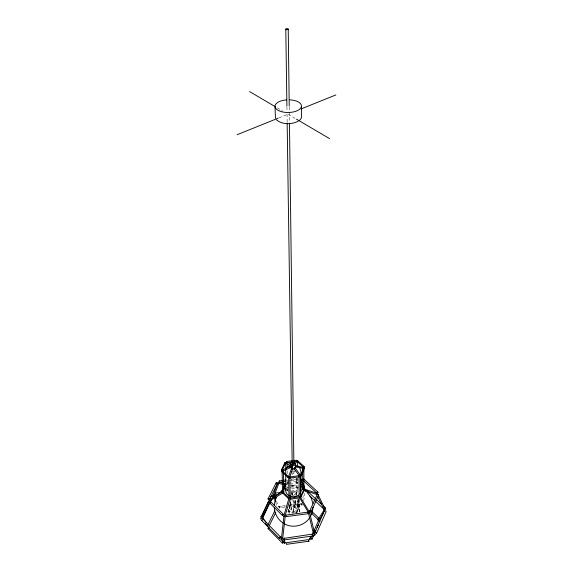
<?xml version="1.0" encoding="UTF-8"?>
<svg xmlns="http://www.w3.org/2000/svg" width="573" height="573" viewBox="0 0 573 573"><rect width="100%" height="100%" fill="white"/><g stroke="black" fill="none" stroke-linecap="round" stroke-linejoin="round"><path stroke-width="0.43" stroke-dasharray="2.87 2.15" d="M284.674 507.248L279.423 507.95L279.151 506.425L277.855 506.754M298.698 499.327L298.282 509.483L298.999 498.782M297.237 511.918L298.175 499.627M297.494 512.384L298.483 499.42M289.673 505.314L288.821 513.709L288.47 509.275M289.114 513.48L290.26 502.242M290.49 502.091L289.802 508.623L293.004 511.739M289.386 505.221L289.802 508.623L291.034 499.627M291.499 495.222L291.872 491.698L291.986 494.513M293.577 511.596L294.085 507.578L292.832 499.742M292.81 514.633L294.608 500.823L295.002 500.852L296.907 513.702M293.462 512.677L295.059 500.122M295.754 494.864L296.098 492.228L296.492 492.257L296.155 494.821M294.085 507.578L294.479 507.606L295.482 499.935M287.703 511.467L292.724 512.162M302.293 505.178L301.871 504.849L302.121 503.166M302.873 498.138L303.253 495.624M303.711 500.788L304.857 493.181M289.702 504.985L301.176 503.452L301.283 505.021L289.043 506.661M297.459 478.032L297.38 483.583M297.244 483.727L296.241 483.254L297.953 481.757L297.079 481.363L290.396 482.165M287.209 490.087L287.925 488.253M301.871 504.849L302.286 504.627M287.231 491.054L287.41 490.595M279.423 507.95L279.115 506.403L286.171 505.458M297.96 482.638L290.454 483.368M293.655 495.803L296.098 492.228L296.542 494.198M287.309 490.911L288.054 490.022M287.266 485.066L287.431 480.281M294.107 511.825L298.032 509.247L296.871 499.033M295.002 500.852L296.399 512.513M296.513 482.745L297.509 483.211M297.881 481.728L297.674 482.86M279.008 117.837L288.033 114.199L295.725 118.726M287.345 487.766L288.742 487.337M291.578 485.732L294.902 485.618L298.11 487.157M291.578 488.404L294.73 488.282L298.118 489.378M279.266 507.177L285.418 506.353M288.928 505.88L301.226 504.233A2.951 2.342 0 0 1 302.25 504.24M291.349 490.982L297.537 490.166M291.471 491.885L297.631 491.075M291.585 492.787L297.716 491.978M291.177 479.279L297.158 478.491M286.45 480.654L288.219 480.425M289.107 480.31L297.974 479.15M286.564 481.406L290.096 480.94M290.977 480.826L298.032 479.902M286.858 482.631L289.515 482.28M286.937 483.827L289.573 483.483M291.485 486.828L298.683 487.365M302.136 505.021L301.283 505.021L301.19 503.474M294.278 512.276L296.814 512.47M277.282 107.874L282.654 111.04M293.047 495.76L291.571 491.899L291.965 491.928L292.502 495.301M275.72 502.5L277.046 506.74M276.587 501.225L278.428 507.112M293.312 500.358L294.479 507.606M290.704 502.277L292.302 512.849M290.303 502.213L291.865 512.563M289.63 504.548L290.103 508.43M296.098 492.228L296.384 494.786M297.136 499.384L298.282 509.483M288.205 508.853L288.556 513.222M298.512 498.868L299.256 512.09M296.613 481.85C296.528 480.346 296.613 483.605 296.621 482.036M299.034 499.541L299.278 511.453M299.077 499.398L299.328 511.775M287.245 470.798L287.309 474.251M286.93 107.015L286.98 110.589M287.03 114.17L287.152 122.228M289.243 107.022L289.301 111.499M289.315 112.394L289.444 122.242M293.963 470.369L294.006 473.943A0.845 0.645 -0.8 0 1 292.724 474.48A0.845 0.645 -0.8 0 1 292.767 473.362A0.845 0.645 -0.8 0 1 294.006 473.943M296.184 478.075L296.241 483.254M291.428 485.954A4.118 3.209 -0.8 0 1 297.552 488.633A4.118 3.209 -0.8 0 1 291.657 491.655M287.424 490.28A6.26 4.892 -0.8 0 1 288.104 489.113M290.468 487.379A6.26 4.892 -0.8 0 1 297.96 488.289M286.951 487.666A7.614 5.945 -0.8 0 1 288.212 486.47M289.816 485.567A7.614 5.945 -0.8 0 1 298.927 486.67M294.601 471.565A2.521 1.927 -0.8 0 1 293.147 472.002"/><path stroke-width="0.86" d="M289.68 477.044L299.586 475.554L299.708 476.256L299.679 476.8L289.723 478.104L289.687 476.851M290.053 498.152L299.743 496.691L299.844 497.185L299.829 497.894L290.096 499.19L290.06 497.98M300.574 478.226L300.689 479.501M296.399 461.394L296.356 460.226L293.877 460.534M299.529 475.919L299.586 475.554M295.081 468.47L295.116 467.847L300.223 474.96L300.001 475.382L299.006 475.475L294.049 468.542L294.572 468.162M279.18 481.019L286.049 479.945M278.449 494.528L275.821 494.879L275.434 493.088L275.455 493.697M289.73 478.104L289.73 477.56M286.042 484.235L285.555 483.447L283.692 487.172M295.797 466.1L295.933 466.852L295.804 466.358M307.708 512.162L286.156 515.077L286.242 516.624L308.03 513.709L307.68 512.52M300.474 475.318L303.518 468.857M308.897 541.234L308.561 539.623L286.292 542.703L286.393 544.35L308.897 541.234L308.661 540.697M313.109 507.191L312.306 512.155L310.33 516.681M291.421 468.349L292.66 468.7L289.924 476.664L289.043 476.808L288.606 476.471L291.557 468.428M281.465 538.362L283.964 515.915M309.621 512.57L314.749 533.778L314.154 534.337M281.68 538.641L282.725 538.24L285.239 516.173M312.113 534.294L312.586 536.027L284.387 539.916L284.337 539.465M313.954 534.322L313.703 533.391M274.288 504.971L275.248 500.136L276.501 497.249M291.8 469.029L291.772 468.313L291.707 469.008M285.934 468.95C285.526 463.091 284.595 459.918 290.941 464.345M303.812 479.329L303.468 478.971M277.239 484.185L273.328 494.871L274.281 495.036L274.245 494.284M280.72 537.245L263.165 519.231L261.868 519.668L261.596 520.413L279.338 538.341L279.81 538.298M296.048 461.48C296.814 459.969 298.096 462.468 296.449 462.282M285.705 469.531L285.798 490.61M284.265 538.326L312.17 534.143M284.387 539.916L284.265 537.983M272.397 498.13C275.57 496.941 270.585 494.005 271.874 496.29M299.393 496.598L299.142 496.941L298.97 475.382L299.407 474.96M268.408 501.805L260.987 516.875M285.025 462.418C284.831 464.51 286.342 462.246 285.025 462.418L281.314 470.175L288.326 476.464L288.198 477.61L281.672 471.608L281.644 470.684M289.079 476.263L288.606 476.471L289.007 498.052L284.065 515.063L284.702 515.406M285.225 515.406L290.045 499.076M285.49 483.548L285.662 484.443M282.618 489.342L281.852 490.932L282.188 491.72M304.292 466.615L297.537 460.706L297.48 461.766L303.955 467.718C304.829 465.691 303.855 467.675 302.995 468.284L295.367 466.895M316.783 493.625L317.557 493.725L316.998 494.563L302.924 489.793L302.795 489.206M295.389 465.856L303.855 467.446L303.919 489.22L303.253 489.851M300.539 475.676C301.162 476.858 301.362 474.358 300.531 475.01M303.583 489.987L300.66 496.132L300.925 497.099L304.105 490.782M301.176 496.963L300.66 496.132M315.938 533.456L316.525 533.348L326.137 511.632L325.801 510.98L324.332 510.923L314.792 532.682M316.525 533.348L315.945 532.475L314.792 532.367M324.562 509.196L317.929 519.826L318.201 520.535L318.903 520.52M324.332 510.923L324.669 511.574M311.468 514.454L311.798 513.551M311.97 513.079L312.306 512.155M324.304 509.411L324.784 510.135L325.471 509.741L318.287 495.172M274.488 494.786L278.951 483.046M282.081 471.264L281.672 471.608M283.341 514.805L283.413 514.303L269.768 500.888M283.384 542.387L283.456 541.879L280.39 538.785M261.582 518.364L262.685 518.329L270.105 500.458M262.685 518.329L262.692 517.863L266.309 522.54M261.589 517.899L268.422 501.547M305.688 491.713L306.548 490.717M310.666 538.219L311.39 536.593M312.478 534.158L318.38 520.921M312.049 539.057L313.775 535.175M314.806 532.847L315.845 530.519M317.227 527.418L318.259 525.083M311.082 511.653L318.631 495.144M309.742 510.851L317.234 494.542M301.054 475.869L304.048 469.681M269.045 526.107L275.742 512.484M267.971 524.703L274.839 510.787M283.241 489.958L286.006 484.371M290.683 465.691L290.124 467.604L290.174 466.916M271.595 499.72L262.785 517.276L262.148 516.495L260.973 516.56M269.46 499.463L277.468 483.576M269.188 500.25L271.538 495.595M281.916 470.462L285.555 463.278M268.057 498.854L276.179 482.795M311.476 536.256C310.652 536.5 307.88 540.482 310.337 539.702M290.647 467.561L290.189 466.465L282.26 469.917L282.152 470.426L283.134 470.863L290.647 467.561L290.189 466.465M323.946 508.566L323.824 509.089L324.325 509.132M325.22 508.452L325.342 507.929L323.444 506.145M286.027 468.735L286.829 467.389L289.63 465.376M319.369 519.754L323.559 512.921M281.35 469.667L281.973 470.132M282.546 492.515L282.081 492.314L282.446 491.591L288.728 497.593L288.599 498.696L282.21 492.694M281.895 490.796L282.432 490.911M278.213 494.528L281.343 491.183M300.374 496.755L299.98 497.078M309.384 518.107C303.898 526.193 291.986 528.729 283.735 523.443M305.108 490.911L305.216 490.502M289.995 467.167C288.749 464.71 293.877 473.499 295.876 466.193M309.291 511.925L299.951 496.411M292.266 465.749L294.88 462.655A2.536 1.927 -0.8 0 1 295.052 464.911A2.536 1.927 -0.8 0 1 292.266 465.749L292.302 468.127L290.991 467.489L290.948 465.111A2.536 1.927 -0.8 0 1 290.597 463.12A2.536 1.927 -0.8 0 1 292.774 461.96M290.948 465.111L292.517 463.256M317.929 519.826L318.309 519.682M309.377 538.992L310.208 538.885M299.557 120.28L300.932 118.797L301.513 117.207L301.47 106.342M278.077 482.301L278.192 483.368L285.196 484.808M282.045 491.963L269.109 499.914L269.353 500.637L270.062 500.723M273.192 496.533L272.383 496.576M308.475 511.811L308.611 512.255M315.659 534.573C315.014 534.874 312.872 536.908 312.371 535.597M294.601 468.227L295.116 467.847M309.27 513.358L310.322 512.656M282.919 542.96L282.353 543.061L268.107 528.635M282.89 515.356L282.346 515.435L268.558 501.848M269.962 500.809L282.897 492.88M298.247 121.211C291.6 124.585 282.374 124.821 276.451 119.836M284.315 489.134L286.135 488.246M324.59 507.993L325.342 507.929M237.143 134.712L278.184 118.167M301.226 108.884L335.857 94.925M297.552 461.795L297.767 460.62M303.146 467.231L303.518 467.16M294.049 468.542L295.009 467.89L294.923 468.413M282.26 469.917L283.134 470.197M269.203 499.828L269.761 499.964M262.148 520.449L261.596 520.413M295.446 466.938L295.546 465.77M301.778 480.353C303.425 479.966 301.119 478.233 301.169 479.895M284.509 542.273L285.297 543.011L284.337 543.297M275.434 493.088L280.741 492.386M285.683 481.521L279.509 482.33L279.244 480.854M292.223 460.749L286.407 461.501L286.543 462.662L292.273 461.996M293.92 461.788L295.568 461.573M278.242 482.23L286.034 483.762M303.411 488.755L317.392 493.489M283.413 514.303L282.697 514.54L282.346 515.435M278.428 482.215L278.979 482.803M285.812 462.905L286.829 463.521L286.636 462.39M283.485 516.237L284.845 516.645M302.995 468.284L302.651 467.833L302.737 489.385M288.728 497.593L288.448 498.703M303.59 488.755L303.919 489.22M288.326 476.464L288.04 477.617M300.846 485.84C306.24 492.494 305.037 486.033 300.51 484.149M304.342 487.745L304.012 488.812M286.264 463.55L291.012 465.684M282.955 492.307L283.821 492.2L283.306 470.512M280.713 536.922L279.782 537.324L279.338 538.341M294.2 462.862L294.665 463.292M249.62 91.608L274.976 106.521M296.492 119.177L329.561 138.623M297.007 465.512L298.504 466.429M283.227 523.12C277.912 519.718 274.517 513.637 274.252 507.349M283.456 541.879L282.711 542.151L282.353 543.061M283.499 491.613L283.821 492.049M303.812 479.028L317.951 492.164A0.766 0.394 -43 0 1 317.8 492.923M303.511 480.783L316.933 493.289M306.985 490.703L321.546 504.362M309.57 495.688L323.824 509.089M312.099 511.718L319.118 518.415M311.125 512.928L318.072 519.575M307.45 492.558L311.275 498.073L312.865 503.402M306.956 492.057L307.973 493.067M290.182 498.016L289.938 477.524M265.292 523.156L267.942 526.58M282.525 491.627L282.109 471.135M299.629 497.794L308.238 512.205M281.988 539.293L284.201 543.168M282.625 537.918L285.204 542.488M299.636 467.618L300.897 471.343L301.011 490.896M317.757 496.741L324.318 509.863M273.328 494.871L275.448 501.654M274.481 494.499L275.792 498.703M301.398 480.783L302.938 486.584M303.446 483.762L304.994 489.664M275.455 118.31L275.004 106.65M308.424 512.993L313.474 533.835M260.608 517.913L260.83 519.202M292.151 469.022L292.151 468.771M287.102 463.901L287.173 467.353M285.784 29.159L286.915 106.12M287.166 123.123L292.194 464.968M294.88 462.655L294.902 464.237M288.233 29.166A1.225 0.516 -0.8 0 1 286.357 29.603A1.225 0.516 -0.8 0 1 286.428 28.714A1.225 0.516 -0.8 0 1 288.233 29.166L289.236 106.134M289.458 123.138L293.885 464.101M297.308 461.623L297.344 465.942M300.273 476.779L300.402 496.641M300.804 489.356A7.614 5.945 -0.8 0 1 299.894 493.854M298.64 495.072A7.614 5.945 -0.8 0 1 289.952 496.103M288.821 495.559A7.614 5.945 -0.8 0 1 286.128 489.084M296.391 495.967A6.26 4.892 -0.8 0 1 294.851 496.433M291.6 496.368A6.26 4.892 -0.8 0 1 290.103 495.846M293.684 462.347A1.225 0.695 38.1 0 1 294.737 462.841A1.225 0.695 38.1 0 1 295.231 463.772M295.439 470.555A2.521 1.927 -0.8 0 1 295.124 471.106M292.359 471.944A2.521 1.927 -0.8 0 1 291.636 471.708M317.07 493.317A0.766 0.394 -43 0 1 316.984 492.644A0.766 0.394 -43 0 1 317.908 492.143M268.981 501.941A0.774 0.415 -41.4 0 1 268.594 501.418A0.774 0.415 -41.4 0 1 269.575 500.773A0.774 0.415 -41.4 0 1 269.554 501.561M276.437 483.433A0.752 0.43 33.4 0 1 276.358 482.652A0.752 0.43 33.4 0 1 277.396 483.154A0.752 0.43 33.4 0 1 277.046 483.727M268.551 499.57A0.766 0.466 21.6 0 1 268.157 498.739A0.766 0.466 21.6 0 1 269.339 498.997A0.766 0.466 21.6 0 1 269.002 499.67M317.227 494.843A0.766 0.473 19.7 0 1 317.635 494.327A0.766 0.473 19.7 0 1 318.574 494.735A0.766 0.473 19.7 0 1 318.359 495.33M309.843 511.324A0.781 0.444 31.9 0 1 310.201 510.701A0.781 0.444 31.9 0 1 311.118 511.517A0.781 0.444 31.9 0 1 310.194 511.639M318.216 519.604A0.788 0.394 -42.6 0 1 318.23 518.801A0.788 0.394 -42.6 0 1 319.211 518.501M268.751 528.628A0.802 0.415 -41 0 1 268.135 528.242A0.802 0.415 -41 0 1 269.26 527.554M267.892 526.093A0.788 0.466 21.3 0 1 267.605 525.785M318.344 521.072A0.788 0.48 19.5 0 1 319.111 520.742A0.788 0.48 19.5 0 1 319.87 521.409M310.63 538.362A0.809 0.444 31.6 0 1 311.361 538.147A0.809 0.444 31.6 0 1 312.084 538.921A0.809 0.444 31.6 0 1 311.354 539.129M289.845 99.852A13.251 6.339 -0.8 0 1 301.276 107.137L300.882 107.91A13.251 6.339 -0.8 0 1 286.135 112.444A13.251 6.339 -0.8 0 1 274.983 106.206A13.251 6.339 -0.8 0 1 286.557 99.895M294.672 468.205L294.701 468.922L294.672 468.205M304.012 467.876C304.256 470.053 305.165 466.794 304.012 467.876M304.07 488.998C304.306 491.09 305.201 487.974 304.07 488.998M290.998 466.408C291.514 468.342 292.803 466.05 290.998 466.408M290.597 466.73A1.225 0.695 38.1 0 0 292.423 467.589A1.225 0.695 38.1 0 0 291.564 465.971A1.225 0.695 38.1 0 0 290.597 466.73"/></g></svg>
